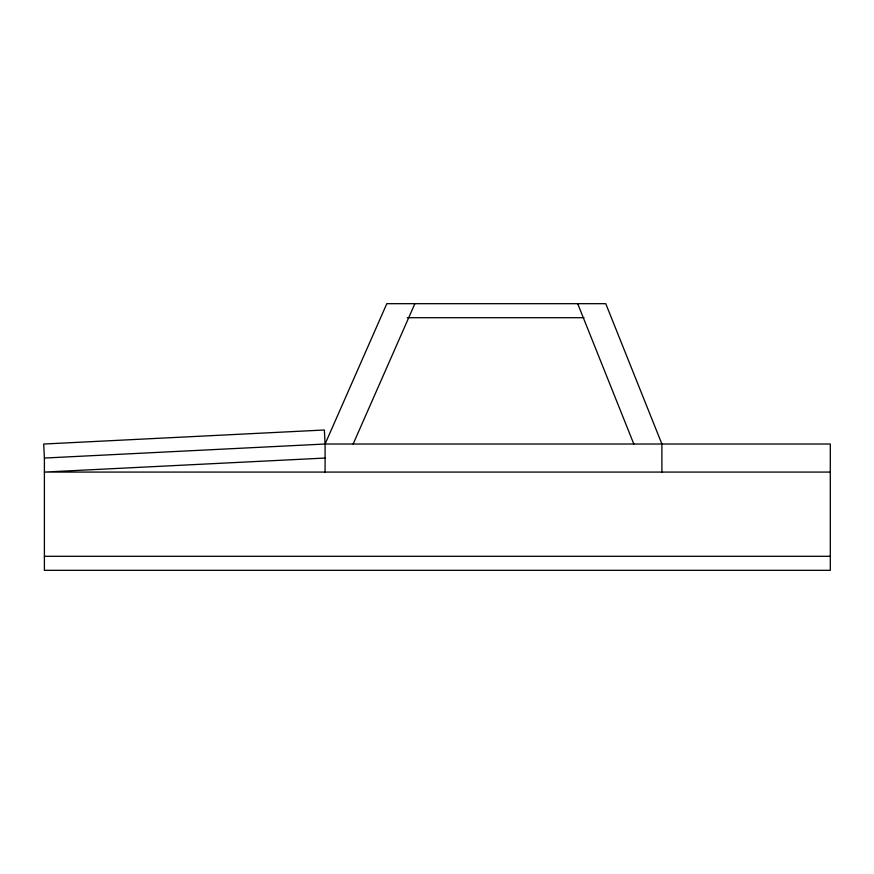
<?xml version="1.0" encoding="UTF-8"?>
<svg xmlns="http://www.w3.org/2000/svg" width="874" height="874" viewBox="0 0 874 874"><rect width="100%" height="100%" fill="white"/><g stroke="black" fill="none" stroke-linecap="round" stroke-linejoin="round"><path stroke-width="1.31" d="M325.084 472.08L325.084 444.014L386.811 303.682L605.758 303.682L661.891 444.014L661.891 472.08M353.151 444.014L414.877 303.682M44.399 458.052L325.084 444.014L830.3 444.014L830.3 570.318L44.399 570.318L44.399 458.052L43.7 444.036L324.374 429.997L325.084 444.014M325.084 458.052L44.399 472.08L830.3 472.08M407.208 317.71L583.996 317.71M44.399 556.29L830.3 556.29M577.692 303.682L633.825 444.014"/></g></svg>
